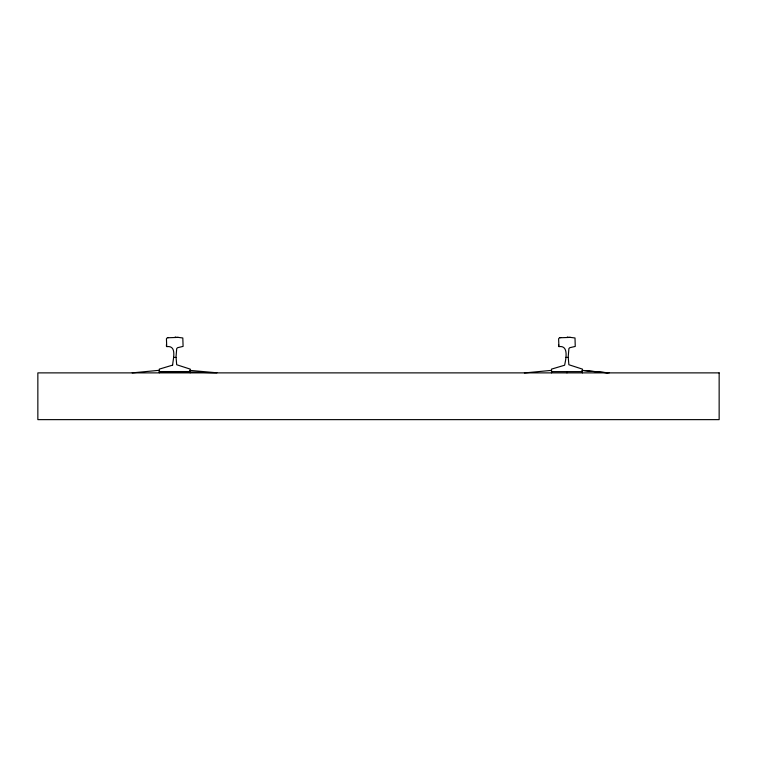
<?xml version="1.0" encoding="UTF-8"?>
<svg xmlns="http://www.w3.org/2000/svg" width="757" height="757" viewBox="0 0 757 757"><rect width="100%" height="100%" fill="white"/><g stroke="black" fill="none" stroke-linecap="round" stroke-linejoin="round"><path stroke-width="1.14" d="M172.662 365.082C172.833 359.689 177.507 345.173 166.72 346.63L166.436 338.748L167.297 337.773L178.264 337.395L182.815 337.972L183.09 346.394L177.545 347.709L176.712 348.599L176.031 356.831L176.684 364.742L190.225 369.113L190.206 372.804M551.522 372.879L551.522 369.113L564.627 365.224C565.488 360.597 569.548 344.974 558.912 346.63L558.619 338.748L559.48 337.773L570.447 337.395L575.008 337.972L575.244 346.441L569.728 347.709L568.904 348.599L568.214 356.831L568.867 364.742L582.407 369.113L582.407 372.879M172.568 365.148L159.33 369.113L159.311 372.804M132.201 372.879L159.311 370.296M524.402 372.946L551.522 370.372M167.685 337.613L168.518 337.565M559.868 337.613L560.7 337.565M173.514 357.427L176.04 357.427M565.706 357.427L568.223 357.427M159.311 371.555L190.206 371.555M159.33 371.621L190.225 371.621M551.522 371.621L582.407 371.621M569.056 337.367L570.447 337.395M176.864 337.367L178.264 337.395M191.171 372.084L216.928 372.804L189.808 370.372M582.407 370.372L609.13 372.879M582.01 370.438L607.568 372.841M558.619 344.605L558.619 346.28M166.436 344.605L166.436 346.28M566.965 371.621L566.965 372.879M175.473 337.376L174.782 337.395L176.173 337.367L175.473 337.376M567.665 337.376L566.965 337.395L568.356 337.367L567.665 337.376M719.15 372.879L37.85 372.879L37.85 419.633L719.15 419.633L719.15 372.879"/></g></svg>
